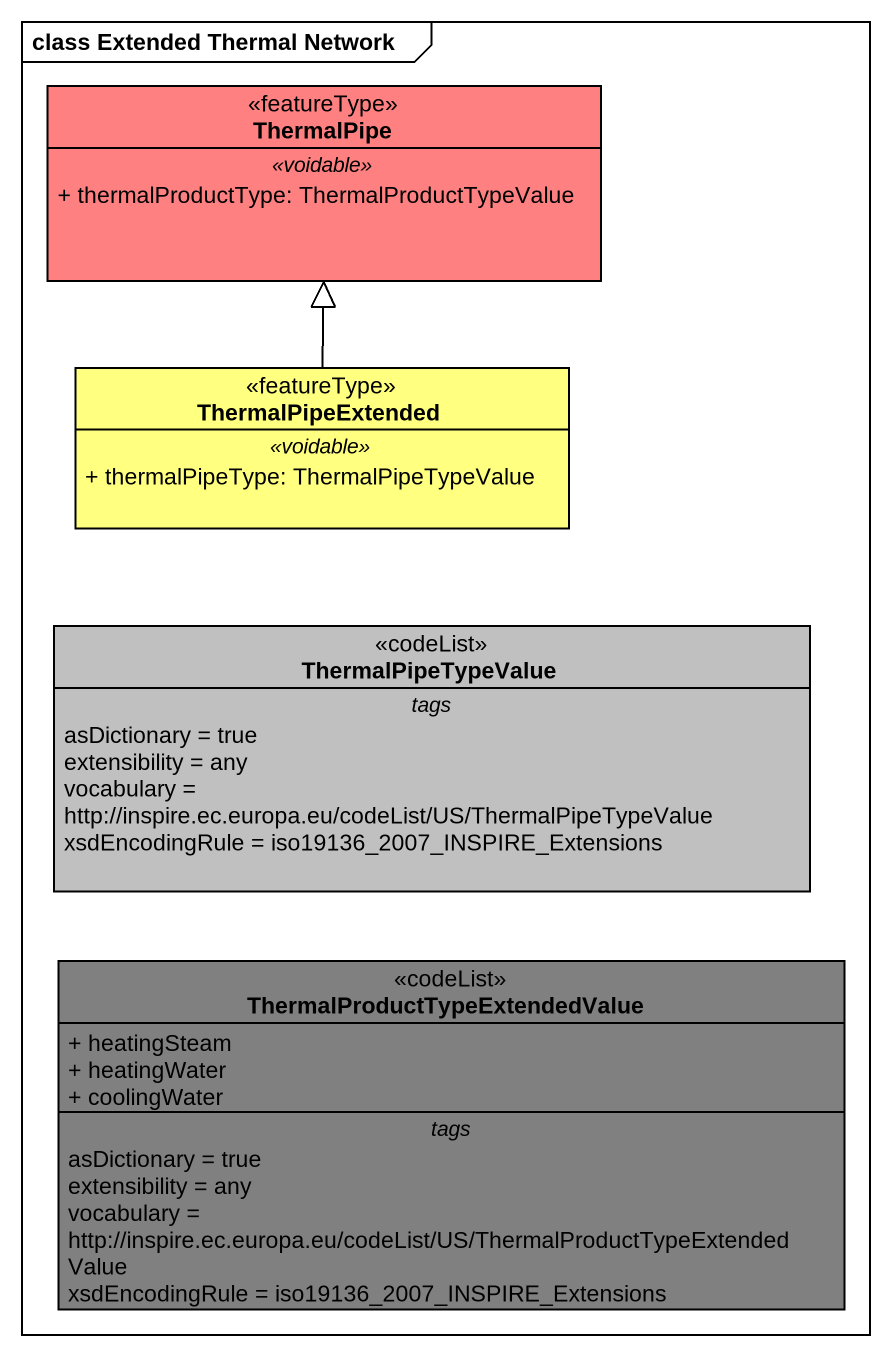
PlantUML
@startuml
mainframe class Extended Thermal Network
hide circle
hide empty members
skinparam classAttributeIconSize 0
class ThermalPipe <<featureType>> #FF8080 {
  .. <<voidable>> ..
  + thermalProductType: ThermalProductTypeValue
}
class ThermalPipeExtended <<featureType>> #FFFF80 {
  .. <<voidable>> ..
  + thermalPipeType: ThermalPipeTypeValue
}
class ThermalPipeTypeValue <<codeList>> #C0C0C0 {
  -- tags --
  asDictionary = true
  extensibility = any
  vocabulary = http://inspire.ec.europa.eu/codeList/US/ThermalPipeTypeValue
  xsdEncodingRule = iso19136_2007_INSPIRE_Extensions
}
class "ThermalProductTypeExtendedValue" as ThermalProductTypeExtendedVa <<codeList>> #808080 {
  + heatingSteam
  + heatingWater
  + coolingWater
  -- tags --
  asDictionary = true
  extensibility = any
  vocabulary = http://inspire.ec.europa.eu/codeList/US/ThermalProductTypeExtendedValue
  xsdEncodingRule = iso19136_2007_INSPIRE_Extensions
}
ThermalPipeExtended -up-|> ThermalPipe
@enduml
